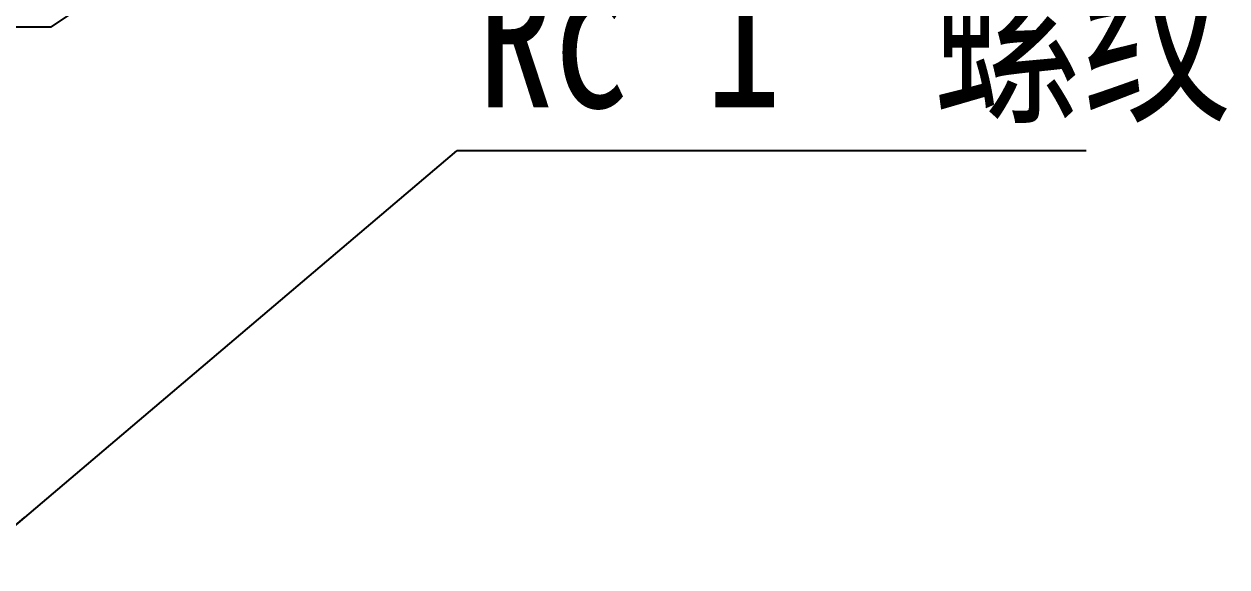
# Model space of a CAD drawing. Header units: millimetres. Extents: x 0 to 297, y 0 to 210.
# Drawn here: x 198.09 to 226.39, y 152.99 to 165.77 of the extents above; entities that cross this region are included whole.
import ezdxf

# ---------------------------------------------------------------- set-up
doc = ezdxf.new("R2010")
doc.units = ezdxf.units.MM
doc.layers.add('图框', color=7, linetype='Continuous')
doc.styles.add('SLDTEXTSTYLE0', font='HYSWLONGFANGSONG.TTF', dxfattribs={"bigfont": 'bigfont'})
doc.styles.get("Standard").update_dxf_attribs({"font": 'HYSWLONGFANGSONG.TTF'})
doc.dimstyles.new('SLDDIMSTYLE2', dxfattribs={"dimtxt": 0.18, "dimasz": 1.016, "dimexe": 0, "dimexo": 0.0625, "dimgap": 0, "dimtad": 0, "dimtih": 1, "dimtoh": 1, "dimdec": 0, "dimrnd": 1e-09, "dimzin": 0, "dimdsep": 46, "dimtxsty": 'Standard', "dimblk1": 'DOT', "dimblk2": 'DOT', "dimsah": 1, "dimcen": 0.09, "dimadec": 0, "dimazin": 0, "dimtfac": 1.016, "dimtdec": 0, "dimtofl": 0, "dimtmove": 0, "dimatfit": 3, "dimldrblk": 'DOT', "dimfxl": 0, "dimfrac": 2, "dimtolj": 1, "dimtzin": 0, "dimarcsym": 0})

# ---------------------------------------------------------------- blocks, each defined once
blk = doc.blocks.new('SW_NOTE_2')
at = {"layer": '图框', "color": 0}
blk.add_line((14.809, 0), (0, 0), dxfattribs=at)
at = {"layer": '图框', "color": 0, "insert": (0.495, 4.524), "char_height": 3.5, "attachment_point": 1, "style": 'SLDTEXTSTYLE0'}
blk.add_mtext('Rc 1" \\M+19786纹', dxfattribs=at)
blk = doc.blocks.new('_DOT')
at = {"color": 0, "linetype": 'ByBlock', "lineweight": -2}
blk.add_line((-0.5, 0), (-1, 0), dxfattribs=at)
at = {"color": 0, "linetype": 'ByBlock', "const_width": 0.5}
blk.add_lwpolyline([(-0.25, 0, 1), (0.25, 0, 1)], format="xyb", close=True, dxfattribs=at)

msp = doc.modelspace()

# ---------------------------------------------------------------- linework, layer by layer
at = {"color": 7, "linetype": 'Continuous', "lineweight": 25}
for q in [(201.7177009, 167.6983989), (163.1484816, 165.6983989)]:
    msp.add_line((198.7177009, 165.6983989), q, dxfattribs=at)

# ---------------------------------------------------------------- block references
at = {"layer": '图框'}
msp.add_blockref('SW_NOTE_2', (208.2686567, 162.7860698), dxfattribs=at)

# ---------------------------------------------------------------- leaders
msp.add_leader([(197.3259016, 153.5021022), (208.2686567, 162.7860698)], dimstyle='SLDDIMSTYLE2', dxfattribs=at)

doc.saveas('drawing.dxf')
